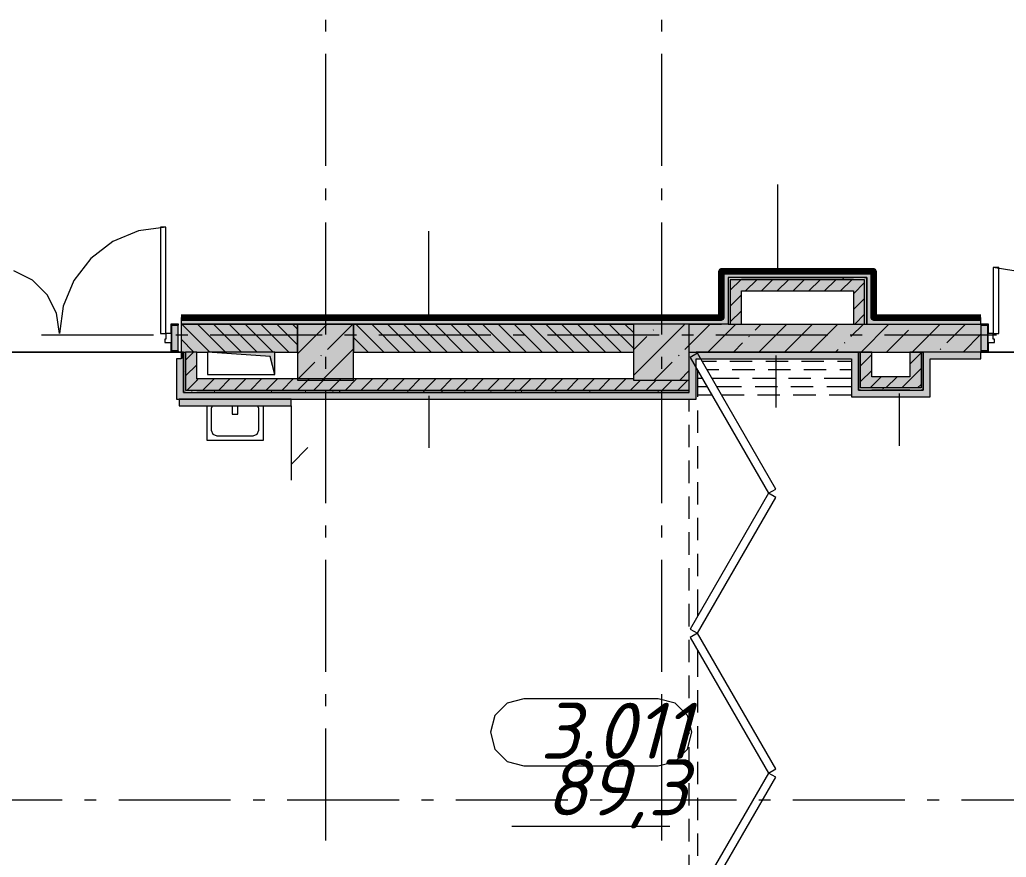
# Model space of a CAD drawing. Header units: millimetres. Extents: x -537608 to 253996, y -217170 to 186033.
# Drawn here: x -281308 to -272495, y 151760 to 159239 of the extents above; entities that cross this region are included whole.
import ezdxf

# ---------------------------------------------------------------- set-up
doc = ezdxf.new("R2010")
doc.units = ezdxf.units.MM
doc.layers.add('16) Лак 1.6м', color=160, linetype='Continuous', lineweight=90)
doc.layers.add('PDF _Геометрия', color=7, linetype='Continuous')
doc.layers.add('PDF _Текст', color=7, linetype='Continuous')
doc.layers.add('PDF _Сплошная заливка', color=7, linetype='Continuous', true_color=0xffffff)
doc.styles.add('PDF ISOCPEUR Italic', font='isocpeui.ttf')

msp = doc.modelspace()

# ---------------------------------------------------------------- hatches: boundary and pattern name
at = {"layer": 'PDF _Сплошная заливка', "true_color": 0xff7d7d, "transparency": 33554559}
for points in [[(-274980.1844, 156937.9587), (-273740.1865, 156937.9587), (-273740.1865, 156997.9572), (-275040.1829, 156997.9572), (-275040.1829, 156937.9587), (-275018.3907, 156937.9587)], [(-275018.3907, 156521.2545), (-274980.1844, 156521.2545), (-274980.1844, 156937.9587), (-275040.1829, 156937.9587), (-275040.1829, 156521.2545)], [(-273876.1843, 156211.2551), (-273816.1858, 156211.2551), (-273816.1858, 156271.2536), (-275266.1827, 156271.2536), (-275266.1827, 156211.2551), (-275018.3907, 156211.2551)], [(-275266.1827, 155851.2554), (-275266.1827, 155911.2539), (-279846.1822, 155911.2539), (-279846.1822, 155851.2554), (-278357.8713, 155851.2554)]]:
    msp.add_hatch(color=11, dxfattribs=at).paths.add_polyline_path(points)
at = {"layer": 'PDF _Сплошная заливка', "transparency": 33554559}
for points in [[(-274860.1831, 156917.9577), (-273760.1831, 156917.9577), (-273760.1831, 156937.9587), (-274960.1834, 156937.9587), (-274960.1834, 156917.9577)], [(-273860.1835, 156521.2545), (-273760.1831, 156521.2545), (-273760.1831, 156917.9577), (-273860.1835, 156917.9577), (-273860.1835, 156817.9574)], [(-278826.1818, 156021.2547), (-278326.1798, 156021.2547), (-278326.1798, 156521.2545), (-278826.1818, 156521.2545), (-278826.1818, 156271.2536)], [(-273256.1853, 155951.2536), (-273256.1853, 156271.2536), (-273356.1857, 156271.2536), (-273356.1857, 155951.2536), (-273348.6546, 155951.2536)], [(-273256.1853, 155931.2548), (-273236.1844, 155931.2548), (-273236.1844, 156271.2536), (-273256.1853, 156271.2536), (-273256.1853, 155951.2536)], [(-275326.1855, 155931.2548), (-275326.1855, 156021.2547), (-275826.1832, 156021.2547), (-275826.1832, 156031.2553), (-279726.1853, 156031.2553), (-279726.1853, 155931.2548), (-275826.1832, 155931.2548)], [(-275326.1855, 155911.2539), (-275326.1855, 155931.2548), (-279826.1856, 155931.2548), (-279826.1856, 155911.2539), (-278357.8713, 155911.2539)], [(-273256.1853, 155931.2548), (-273256.1853, 155951.2536), (-273796.1848, 155951.2536), (-273796.1848, 155931.2548), (-273348.6546, 155931.2548)]]:
    msp.add_hatch(color=256, dxfattribs=at).paths.add_polyline_path(points)
at = {"layer": 'PDF _Сплошная заливка', "true_color": 0xff7d7d, "transparency": 33554559}
h = msp.add_hatch(color=11, dxfattribs=at)
h.paths.add_polyline_path([(-275326.1855, 156521.2545), (-275040.1829, 156521.2545), (-275040.1829, 156581.2552), (-279866.73, 156581.2552), (-279866.73, 156521.2545), (-275824.7364, 156521.2545)], flags=0)
h.paths.add_polyline_path([(-282271.5963, 156521.2545), (-281651.1841, 156521.2545), (-281651.1841, 156581.2552), (-282271.5963, 156581.2552)], flags=0)
h.paths.add_polyline_path([(-284036.5963, 156521.2545), (-284036.5963, 156581.2552), (-285516.1834, 156581.2552), (-285516.1834, 156521.2545), (-284326.1857, 156521.2545)], flags=0)
h.paths.add_polyline_path([(-286436.1835, 156521.2545), (-286216.1861, 156521.2545), (-286216.1861, 156581.2552), (-286436.1835, 156581.2552)], flags=0)
h.paths.add_polyline_path([(-288856.1808, 156521.2545), (-288636.1834, 156521.2545), (-288636.1834, 156581.2552), (-288856.1808, 156581.2552)], flags=0)
h.paths.add_polyline_path([(-287936.1807, 156521.2545), (-287136.1862, 156521.2545), (-287136.1862, 156581.2552), (-287936.1807, 156581.2552)], flags=0)
h.paths.add_polyline_path([(-290796.1813, 156521.2545), (-289556.1834, 156521.2545), (-289556.1834, 156581.2552), (-290796.1813, 156581.2552)], flags=0)
at = {"layer": 'PDF _Сплошная заливка', "transparency": 33554559}
h = msp.add_hatch(color=256, dxfattribs=at)
h.paths.add_polyline_path([(-275826.1832, 156271.2536), (-275826.1832, 156521.2545), (-278326.1798, 156521.2545), (-278326.1798, 156271.2536)], flags=0)
h.paths.add_polyline_path([(-281697.3434, 156271.2536), (-281653.182, 156273.2537), (-281653.182, 156521.2545), (-282269.5984, 156518.5052), (-282269.5984, 156271.2536), (-281779.7326, 156271.2536)], flags=0)
h.paths.add_polyline_path([(-279029.5928, 156271.2536), (-278826.1818, 156271.2536), (-278826.1818, 156521.2545), (-279866.73, 156521.2545), (-279866.73, 156271.2536), (-279069.5947, 156271.2536)], flags=0)
h.paths.add_polyline_path([(-285406.1847, 156271.2536), (-284826.179, 156271.2536), (-284826.179, 156521.2545), (-285516.1834, 156521.2545), (-285516.1834, 156271.2536)], flags=0)
h.paths.add_polyline_path([(-284326.1857, 156271.2536), (-284036.5963, 156271.2536), (-284036.5963, 156521.2545), (-284326.1857, 156521.2545), (-284326.1857, 156292.5463)], flags=0)
h.paths.add_polyline_path([(-286386.1833, 156271.2536), (-286216.1861, 156271.2536), (-286216.1861, 156521.2545), (-286436.1835, 156521.2545), (-286436.1835, 156271.2536)], flags=0)
h.paths.add_polyline_path([(-287136.1862, 156271.2536), (-287136.1862, 156521.2545), (-287326.18, 156521.2545), (-287326.18, 156271.2536)], flags=0)
h = msp.add_hatch(color=256, dxfattribs=at)
h.paths.add_polyline_path([(-269826.1859, 156271.2536), (-269826.1859, 156521.2545), (-270959.1863, 156518.9293), (-270959.1863, 156271.2536), (-270009.1741, 156271.2536)], flags=0)
h.paths.add_polyline_path([(-272721.185, 156271.2536), (-272723.1829, 156521.2545), (-275326.1855, 156521.2545), (-275326.1855, 156271.2536), (-272723.1829, 156271.2536)], flags=0)
at = {"layer": 'PDF _Сплошная заливка', "true_color": 0xff7d7d, "transparency": 33554559}
h = msp.add_hatch(color=11, dxfattribs=at)
h.paths.add_polyline_path([(-247826.1916, 156521.2545), (-247576.1907, 156521.2545), (-247576.1907, 156581.2552), (-249086.1905, 156581.2552), (-249086.1905, 156529.2549), (-249081.1913, 156529.2549), (-249081.1913, 156521.2545), (-248302.5757, 156521.2545)], flags=0)
h.paths.add_polyline_path([(-251642.052, 156521.2545), (-250241.1898, 156521.2545), (-250241.1898, 156529.2549), (-250236.1906, 156529.2549), (-250236.1906, 156581.2552), (-253701.1885, 156581.2552), (-253701.1885, 156521.2545), (-253311.7923, 156521.2545)], flags=0)
h.paths.add_polyline_path([(-256651.2687, 156521.2545), (-255461.1891, 156521.2545), (-255461.1891, 156581.2552), (-260386.1866, 156581.2552), (-260386.1866, 156521.2545), (-256776.1874, 156521.2545)], flags=0)
h.paths.add_polyline_path([(-261306.1867, 156521.2545), (-261086.185, 156521.2545), (-261086.185, 156581.2552), (-261306.1867, 156581.2552)], flags=0)
h.paths.add_polyline_path([(-262006.1851, 156521.2545), (-262006.1851, 156581.2552), (-262256.186, 156581.2552), (-262256.186, 156521.2545)], flags=0)
h.paths.add_polyline_path([(-263226.1863, 156521.2545), (-262956.1888, 156521.2545), (-262956.1888, 156581.2552), (-263226.1863, 156581.2552)], flags=0)
h.paths.add_polyline_path([(-263926.1847, 156521.2545), (-263926.1847, 156581.2552), (-266401.1857, 156581.2552), (-266401.1857, 156521.2545), (-264999.9617, 156521.2545)], flags=0)
h.paths.add_polyline_path([(-268339.438, 156521.2545), (-268161.1864, 156521.2545), (-268161.1864, 156581.2552), (-270961.1843, 156581.2552), (-270961.1843, 156521.2545), (-268776.1862, 156521.2545)], flags=0)
h.paths.add_polyline_path([(-273348.6546, 156521.2545), (-272721.185, 156521.2545), (-272721.185, 156581.2552), (-273740.1865, 156581.2552), (-273740.1865, 156521.2545)], flags=0)
h = msp.add_hatch(color=11, dxfattribs=at)
h.paths.add_polyline_path([(-270806.1845, 156211.2551), (-270746.186, 156211.2551), (-270746.186, 156271.2536), (-270961.1843, 156271.2536), (-270961.1843, 156211.2551)], flags=0)
h.paths.add_polyline_path([(-273176.1859, 156211.2551), (-272721.185, 156211.2551), (-272721.185, 156271.2536), (-273176.1859, 156271.2536)], flags=0)

# ---------------------------------------------------------------- linework, layer by layer
at = {"layer": '16) Лак 1.6м'}
msp.add_lwpolyline([(-279866.73, 156581.2552), (-275040.1829, 156581.2552), (-275040.1829, 156993.1357), (-273680.1837, 156993.1357), (-273680.1837, 156581.2552), (-272721.185, 156581.2552)], dxfattribs=at)
at = {"layer": 'PDF _Геометрия', "color": 253, "lineweight": 9, "true_color": 0xaaaaaa}
for p, q in [((-278576.1808, 159239.255), (-278576.1808, 159133.4223)), ((-275576.1865, 159239.255), (-275576.1865, 159133.4223)), ((-278576.1808, 158933.4215), (-278576.1808, 157933.422)), ((-275576.1865, 158933.4215), (-275576.1865, 157933.422)), ((-278576.1808, 157733.4212), (-278576.1808, 157627.5884)), ((-275576.1865, 157733.4212), (-275576.1865, 157627.5884)), ((-278576.1808, 157427.5877), (-278576.1808, 156427.5882)), ((-275576.1865, 157427.5877), (-275576.1865, 156427.5882)), ((-280112.1151, 156421.2542), (-281112.1103, 156421.2542)), ((-279806.2837, 156421.2542), (-279912.1143, 156421.2542)), ((-278606.2791, 156421.2542), (-279606.283, 156421.2542)), ((-278300.4477, 156421.2542), (-278406.2783, 156421.2542)), ((-277100.4475, 156421.2542), (-278100.447, 156421.2542)), ((-276794.6161, 156421.2542), (-276900.4467, 156421.2542)), ((-275594.6158, 156421.2542), (-276594.6154, 156421.2542)), ((-275288.7801, 156421.2542), (-275394.615, 156421.2542)), ((-274088.7798, 156421.2542), (-275088.7794, 156421.2542)), ((-273782.9484, 156421.2542), (-273888.7833, 156421.2542)), ((-272582.9482, 156421.2542), (-273582.9477, 156421.2542)), ((-279029.5928, 156271.2536), (-279629.5951, 156271.2536)), ((-279629.5951, 156271.2536), (-279629.5951, 156071.255)), ((-279069.5947, 156231.2539), (-279629.5951, 156271.2536)), ((-279029.5928, 156071.255), (-279029.5928, 156271.2536)), ((-279029.5928, 156071.255), (-279069.5947, 156231.2539)), ((-278576.1808, 156227.5895), (-278576.1808, 156121.7546)), ((-275576.1865, 156227.5895), (-275576.1865, 156121.7546)), ((-279629.5951, 156071.255), (-279029.5928, 156071.255)), ((-278576.1808, 155921.7561), (-278576.1808, 154921.7565)), ((-275576.1865, 155921.7561), (-275576.1865, 154921.7565)), ((-279633.97, 155481.2553), (-279633.97, 155791.2548)), ((-279593.968, 155771.256), (-279585.6921, 155791.2548)), ((-279593.968, 155571.253), (-279593.968, 155771.256)), ((-279408.9691, 155791.2548), (-279408.9691, 155716.2415)), ((-279358.9689, 155716.2415), (-279358.9689, 155791.2548)), ((-279182.2545, 155791.2548), (-279173.9699, 155771.256)), ((-279173.9699, 155771.256), (-279173.9699, 155571.253)), ((-279133.9681, 155791.2548), (-279133.9681, 155481.2553)), ((-279408.9691, 155716.2415), (-279358.9689, 155716.2415)), ((-279579.328, 155535.8994), (-279593.968, 155571.253)), ((-279173.9699, 155571.253), (-279188.6186, 155535.8994)), ((-279133.9681, 155481.2553), (-279633.97, 155481.2553)), ((-279543.9679, 155521.2528), (-279579.328, 155535.8994)), ((-279223.9701, 155521.2528), (-279543.9679, 155521.2528)), ((-279188.6186, 155535.8994), (-279223.9701, 155521.2528)), ((-278576.1808, 154721.7557), (-278576.1808, 154615.9229)), ((-275576.1865, 154721.7557), (-275576.1865, 154615.9229)), ((-278576.1808, 154415.9222), (-278576.1808, 153415.9227)), ((-275576.1865, 154415.9222), (-275576.1865, 153415.9227)), ((-278576.1808, 153215.9219), (-278576.1808, 153110.0891)), ((-276803.482, 153176.174), (-276953.4783, 153135.9827)), ((-275603.4816, 153176.174), (-276803.482, 153176.174)), ((-275453.4811, 153135.9827), (-275603.4816, 153176.174)), ((-275576.1865, 153215.9219), (-275576.1865, 153110.0891)), ((-276953.4783, 153135.9827), (-277063.2875, 153026.1756)), ((-275343.6718, 153026.1756), (-275453.4811, 153135.9827)), ((-277063.2875, 153026.1756), (-277103.4788, 152876.1751)), ((-275303.4805, 152876.1751), (-275343.6718, 153026.1756)), ((-278576.1808, 152910.0884), (-278576.1808, 151910.091)), ((-275576.1865, 152910.0884), (-275576.1865, 151910.091)), ((-277103.4788, 152876.1751), (-277063.2875, 152726.1745)), ((-275343.6718, 152726.1745), (-275303.4805, 152876.1751)), ((-277063.2875, 152726.1745), (-276953.4783, 152616.3674)), ((-275453.4811, 152616.3674), (-275343.6718, 152726.1745)), ((-276953.4783, 152616.3674), (-276803.482, 152576.1761)), ((-276803.482, 152576.1761), (-275603.4816, 152576.1761)), ((-275603.4816, 152576.1761), (-275453.4811, 152616.3674)), ((-280929.5227, 152271.2554), (-281929.5179, 152271.2554)), ((-280623.6913, 152271.2554), (-280729.5219, 152271.2554)), ((-279423.6867, 152271.2554), (-280423.6905, 152271.2554)), ((-279117.8553, 152271.2554), (-279223.6859, 152271.2554)), ((-277917.8507, 152271.2554), (-278917.8545, 152271.2554)), ((-277612.0193, 152271.2554), (-277717.8585, 152271.2554)), ((-276412.0234, 152271.2554), (-277412.0228, 152271.2554)), ((-276106.1877, 152271.2554), (-276212.0226, 152271.2554)), ((-274906.1874, 152271.2554), (-275906.1869, 152271.2554)), ((-274600.356, 152271.2554), (-274706.1866, 152271.2554)), ((-273400.3557, 152271.2554), (-274400.3552, 152271.2554)), ((-273094.52, 152271.2554), (-273200.355, 152271.2554)), ((-271894.524, 152271.2554), (-272894.5236, 152271.2554)), ((-276912.5204, 152038.1401), (-275499.6059, 152038.1401))]:
    msp.add_line(p, q, dxfattribs=at)
at = {"layer": 'PDF _Геометрия', "lineweight": 9}
for p, q in [((-274534.6866, 156967.958), (-274534.6866, 157767.9589)), ((-280247.0622, 157353.8834), (-280476.1795, 157258.9791)), ((-280001.1863, 157386.2531), (-280247.0622, 157353.8834)), ((-280001.1863, 157386.2531), (-280051.1865, 157386.2531)), ((-280051.1865, 157386.2531), (-280051.1865, 156436.2538)), ((-280001.1863, 156436.2538), (-280001.1863, 157386.2531)), ((-277652.8824, 156551.2538), (-277652.8824, 157351.2547)), ((-280476.1795, 157258.9791), (-280672.9337, 157108.0054)), ((-280672.9337, 157108.0054), (-280823.9073, 156911.2535)), ((-281194.3876, 156913.5743), (-281358.8646, 156997.378)), ((-273740.1865, 156997.9572), (-275040.1829, 156997.9572)), ((-275040.1829, 156997.9572), (-275040.1829, 156937.9587)), ((-273680.1837, 156997.9572), (-273740.1865, 156997.9572)), ((-273680.1837, 156581.2552), (-273680.1837, 156997.9572)), ((-272611.1863, 157026.2535), (-272611.1863, 156436.2538)), ((-272561.1861, 157026.2535), (-272611.1863, 157026.2535)), ((-272428.8656, 156997.378), (-272611.1863, 157026.2535)), ((-272561.1861, 156436.2538), (-272561.1861, 157026.2535)), ((-281063.8669, 156783.0472), (-281194.3876, 156913.5743)), ((-280823.9073, 156911.2535), (-280918.8095, 156682.1319)), ((-275040.1829, 156937.9587), (-275040.1829, 156581.2552)), ((-274960.1834, 156937.9587), (-274980.1844, 156937.9587)), ((-274980.1844, 156937.9587), (-274980.1844, 156521.2545)), ((-274960.1834, 156937.9587), (-274980.1844, 156937.9587)), ((-274980.1844, 156937.9587), (-274980.1844, 156521.2545)), ((-274860.1831, 156937.9587), (-274960.1834, 156937.9587)), ((-274960.1834, 156823.5787), (-274865.8065, 156917.9577)), ((-274860.1831, 156917.9577), (-274960.1834, 156917.9577)), ((-274960.1834, 156917.9577), (-274960.1834, 156521.2545)), ((-273860.1835, 156937.9587), (-274860.1831, 156937.9587)), ((-274860.1831, 156937.9587), (-273860.1835, 156937.9587)), ((-273860.1835, 156917.9577), (-274860.1831, 156917.9577)), ((-274824.3837, 156817.9574), (-274724.3834, 156917.9577)), ((-274682.9606, 156817.9574), (-274582.9644, 156917.9577)), ((-274541.5416, 156817.9574), (-274441.5412, 156917.9577)), ((-274400.1184, 156817.9574), (-274300.118, 156917.9577)), ((-274258.6995, 156817.9574), (-274158.6991, 156917.9577)), ((-274117.2763, 156817.9574), (-274017.2759, 156917.9577)), ((-273975.8574, 156817.9574), (-273875.857, 156917.9577)), ((-273760.1831, 156937.9587), (-273860.1835, 156937.9587)), ((-273760.1831, 156917.9577), (-273860.1835, 156917.9577)), ((-273860.1835, 156792.2081), (-273760.1831, 156892.2084)), ((-273760.1831, 156937.9587), (-273740.1865, 156937.9587)), ((-273740.1865, 156937.9587), (-273760.1831, 156937.9587)), ((-273760.1831, 156521.2545), (-273760.1831, 156917.9577)), ((-273740.1865, 156937.9587), (-273740.1865, 156581.2552)), ((-273740.1865, 156581.2552), (-273740.1865, 156937.9587)), ((-280980.0567, 156618.5745), (-281063.8669, 156783.0472)), ((-274960.1834, 156682.1577), (-274860.1831, 156782.1581)), ((-274860.1831, 156521.2545), (-274860.1831, 156817.9574)), ((-274860.1831, 156817.9574), (-273860.1835, 156817.9574)), ((-273860.1835, 156817.9574), (-273860.1835, 156521.2545)), ((-273860.1835, 156650.787), (-273760.1831, 156750.7874)), ((-280951.1813, 156436.2538), (-280980.0567, 156618.5745)), ((-280918.8095, 156682.1319), (-280951.1813, 156436.2538)), ((-274960.1834, 156540.7366), (-274860.1831, 156640.737)), ((-273848.2949, 156521.2545), (-273760.1831, 156609.3663)), ((-279889.1811, 156519.2544), (-279959.1865, 156519.2544)), ((-279959.1865, 156519.2544), (-279959.1865, 156436.2538)), ((-279889.1811, 156511.2541), (-279889.1811, 156519.2544)), ((-275040.1829, 156581.2552), (-279866.73, 156581.2552)), ((-279866.73, 156581.2552), (-279866.73, 156521.2545)), ((-278826.1818, 156521.2545), (-279866.73, 156521.2545)), ((-279866.73, 156521.2545), (-279866.73, 156271.2536)), ((-279866.73, 156521.2545), (-278826.1818, 156521.2545)), ((-279610.8042, 156271.2536), (-279860.8051, 156521.2545)), ((-279469.3809, 156271.2536), (-279719.3819, 156521.2545)), ((-279327.9577, 156271.2536), (-279577.9587, 156521.2545)), ((-279186.5432, 156271.2536), (-279436.5441, 156521.2545)), ((-279045.1199, 156271.2536), (-279295.1209, 156521.2545)), ((-278903.6967, 156271.2536), (-279153.6977, 156521.2545)), ((-278826.1818, 156335.1619), (-279012.2745, 156521.2545)), ((-278826.1818, 156476.5829), (-278870.8512, 156521.2545)), ((-278826.1818, 156255.8363), (-278560.7657, 156521.2545)), ((-278326.1798, 156521.2545), (-278826.1818, 156521.2545)), ((-278826.1818, 156521.2545), (-278826.1818, 156271.2536)), ((-278826.1818, 156271.2536), (-278826.1818, 156521.2545)), ((-278826.1818, 156521.2545), (-278326.1798, 156521.2545)), ((-278558.518, 156295.399), (-278332.6645, 156521.2545)), ((-278326.1798, 156271.2536), (-278326.1798, 156521.2545)), ((-278326.1798, 156521.2545), (-275826.1832, 156521.2545)), ((-275826.1832, 156521.2545), (-278326.1798, 156521.2545)), ((-278326.1798, 156521.2545), (-278326.1798, 156271.2536)), ((-278055.166, 156271.2536), (-278305.1671, 156521.2545)), ((-277913.7515, 156271.2536), (-278163.7524, 156521.2545)), ((-277772.3282, 156271.2536), (-278022.3292, 156521.2545)), ((-277630.9051, 156271.2536), (-277880.906, 156521.2545)), ((-277489.4818, 156271.2536), (-277739.4828, 156521.2545)), ((-277348.0629, 156271.2536), (-277598.0596, 156521.2545)), ((-277206.6398, 156271.2536), (-277456.6407, 156521.2545)), ((-277065.2208, 156271.2536), (-277315.2218, 156521.2545)), ((-276923.7976, 156271.2536), (-277173.7985, 156521.2545)), ((-276782.3787, 156271.2536), (-277032.3797, 156521.2545)), ((-276640.9555, 156271.2536), (-276890.9564, 156521.2545)), ((-276499.5366, 156271.2536), (-276749.5332, 156521.2545)), ((-276358.1134, 156271.2536), (-276608.1144, 156521.2545)), ((-276216.6945, 156271.2536), (-276466.6911, 156521.2545)), ((-276075.2712, 156271.2536), (-276325.2722, 156521.2545)), ((-275933.8481, 156271.2536), (-276183.849, 156521.2545)), ((-275826.1832, 156305.0097), (-276042.4301, 156521.2545)), ((-275826.1832, 156446.4308), (-275901.0069, 156521.2545)), ((-275826.1832, 156518.6538), (-275823.5824, 156521.2545)), ((-275826.1832, 156062.458), (-275367.3888, 156521.2545)), ((-275326.1855, 156521.2545), (-275826.1832, 156521.2545)), ((-275826.1832, 156521.2545), (-275826.1832, 156021.2547)), ((-275326.1855, 156334.3588), (-275139.2876, 156521.2545)), ((-275326.1855, 156021.2547), (-275326.1855, 156521.2545)), ((-275040.1829, 156521.2545), (-275326.1855, 156521.2545)), ((-275326.1855, 156521.2545), (-275040.1829, 156521.2545)), ((-275161.1918, 156271.2536), (-274911.1908, 156521.2545)), ((-274980.1844, 156521.2545), (-275040.1829, 156521.2545)), ((-274980.1844, 156521.2545), (-273740.1865, 156521.2545)), ((-274980.1844, 156521.2545), (-274960.1834, 156521.2545)), ((-274960.1834, 156521.2545), (-274860.1831, 156521.2545)), ((-274737.8738, 156466.4748), (-274683.0897, 156521.2545)), ((-274704.9938, 156271.2536), (-274454.9929, 156521.2545)), ((-274476.8927, 156271.2536), (-274226.8961, 156521.2545)), ((-274248.7959, 156271.2536), (-273998.795, 156521.2545)), ((-273882.501, 156409.4495), (-273770.6981, 156521.2545)), ((-273860.1835, 156521.2545), (-273760.1831, 156521.2545)), ((-273792.598, 156271.2536), (-273542.6013, 156521.2545)), ((-273760.1831, 156521.2545), (-273740.1865, 156521.2545)), ((-273740.1865, 156521.2545), (-273740.1865, 156581.2552)), ((-273740.1865, 156581.2552), (-273740.1865, 156521.2545)), ((-273740.1865, 156521.2545), (-272721.185, 156521.2545)), ((-273740.1865, 156521.2545), (-272721.185, 156521.2545)), ((-272721.185, 156581.2552), (-273680.1837, 156581.2552)), ((-273336.4043, 156271.2536), (-273086.4034, 156521.2545)), ((-273027.1326, 156352.4242), (-272858.3023, 156521.2545)), ((-272653.1861, 156519.2544), (-272723.1829, 156519.2544)), ((-272723.1829, 156519.2544), (-272723.1829, 156511.2541)), ((-272721.185, 156521.2545), (-272721.185, 156581.2552)), ((-272653.1861, 156436.2538), (-272653.1861, 156519.2544)), ((-280051.1865, 156436.2538), (-280001.1863, 156436.2538)), ((-280001.1863, 156436.2538), (-280001.1863, 156386.2536)), ((-279951.1861, 156436.2538), (-280001.1863, 156436.2538)), ((-279959.1865, 156436.2538), (-279951.1861, 156436.2538)), ((-279951.1861, 156436.2538), (-279951.1861, 156511.2541)), ((-279951.1861, 156511.2541), (-279889.1811, 156511.2541)), ((-279891.1876, 156511.2541), (-279951.1861, 156511.2541)), ((-279951.1861, 156511.2541), (-279951.1861, 156281.254)), ((-279951.1861, 156356.2544), (-279951.1861, 156436.2538)), ((-279891.1876, 156281.254), (-279891.1876, 156511.2541)), ((-275650.2653, 156466.4748), (-275645.5245, 156471.2156)), ((-273564.5012, 156271.2536), (-273369.28, 156466.4748)), ((-272880.2065, 156271.2536), (-272721.185, 156430.2751)), ((-272723.1829, 156511.2541), (-272661.1864, 156511.2541)), ((-272661.1864, 156511.2541), (-272721.185, 156511.2541)), ((-272721.185, 156511.2541), (-272721.185, 156281.254)), ((-272661.1864, 156511.2541), (-272661.1864, 156436.2538)), ((-272661.1864, 156281.254), (-272661.1864, 156511.2541)), ((-272611.1863, 156436.2538), (-272661.1864, 156436.2538)), ((-272661.1864, 156436.2538), (-272661.1864, 156356.2544)), ((-272661.1864, 156436.2538), (-272653.1861, 156436.2538)), ((-272611.1863, 156436.2538), (-272561.1861, 156436.2538)), ((-272611.1863, 156386.2536), (-272611.1863, 156436.2538)), ((-280001.1863, 156386.2536), (-280011.1846, 156386.2536)), ((-280011.1846, 156386.2536), (-280011.1846, 156356.2544)), ((-280011.1846, 156356.2544), (-279951.1861, 156356.2544)), ((-279951.1861, 156356.2544), (-279959.1865, 156356.2544)), ((-279959.1865, 156356.2544), (-279959.1865, 156273.2537)), ((-279951.1861, 156281.254), (-279951.1861, 156356.2544)), ((-279752.2273, 156271.2536), (-279866.73, 156385.7584)), ((-278196.5893, 156271.2536), (-278326.1798, 156400.8463)), ((-275826.1832, 156290.5548), (-275707.2885, 156409.4495)), ((-274933.0907, 156271.2536), (-274851.92, 156352.4242)), ((-274794.8969, 156409.4495), (-274790.1561, 156414.1903)), ((-273939.5285, 156352.4242), (-273934.7877, 156357.1672)), ((-272661.1864, 156356.2544), (-272601.1837, 156356.2544)), ((-272653.1861, 156356.2544), (-272661.1864, 156356.2544)), ((-272661.1864, 156356.2544), (-272661.1864, 156281.254)), ((-272653.1861, 156273.2537), (-272653.1861, 156356.2544)), ((-272601.1837, 156386.2536), (-272611.1863, 156386.2536)), ((-272601.1837, 156356.2544), (-272601.1837, 156386.2536)), ((-279959.1865, 156273.2537), (-279889.1811, 156273.2537)), ((-279889.1811, 156281.254), (-279951.1861, 156281.254)), ((-279951.1861, 156281.254), (-279891.1876, 156281.254)), ((-279889.1811, 156273.2537), (-279889.1811, 156281.254)), ((-279866.73, 156271.2536), (-279846.1822, 156271.2536)), ((-279846.1822, 156271.2536), (-279866.73, 156271.2536)), ((-279866.73, 156271.2536), (-279866.73, 156211.2551)), ((-279846.1822, 156271.2536), (-279826.1856, 156271.2536)), ((-279846.1822, 156211.2551), (-279846.1822, 156271.2536)), ((-279846.1822, 156271.2536), (-279846.1822, 155911.2539)), ((-279826.1856, 156200.219), (-279755.1468, 156271.2536)), ((-279726.1853, 156271.2536), (-279826.1856, 156271.2536)), ((-279826.1856, 156271.2536), (-279826.1856, 155931.2548)), ((-279726.1853, 156031.2553), (-279726.1853, 156271.2536)), ((-279726.1853, 156271.2536), (-279629.5951, 156271.2536)), ((-279029.5928, 156271.2536), (-278826.1818, 156271.2536)), ((-278826.1818, 156271.2536), (-278826.1818, 156021.2547)), ((-278604.5653, 156021.2547), (-278326.1798, 156299.6381)), ((-278326.1798, 156021.2547), (-278326.1798, 156271.2536)), ((-278326.1798, 156271.2536), (-275826.1832, 156271.2536)), ((-275365.1411, 156295.399), (-275326.1855, 156334.3588)), ((-275326.1855, 156271.2536), (-275266.1827, 156271.2536)), ((-275254.5266, 156260.2003), (-275319.477, 156222.6937)), ((-275266.1827, 156271.2536), (-273816.1858, 156271.2536)), ((-273816.1858, 156271.2536), (-275266.1827, 156271.2536)), ((-274554.3819, 155047.8506), (-275254.5266, 156260.2003)), ((-274020.6991, 156271.2536), (-273996.5516, 156295.399)), ((-273816.1858, 156271.2536), (-273236.1844, 156271.2536)), ((-273796.1848, 156271.2536), (-273816.1858, 156271.2536)), ((-273816.1858, 156271.2536), (-273816.1858, 156211.2551)), ((-273816.1858, 156211.2551), (-273816.1858, 156271.2536)), ((-273696.1844, 156271.2536), (-273796.1848, 156271.2536)), ((-273796.1848, 155951.2536), (-273796.1848, 156271.2536)), ((-273796.1848, 156149.1014), (-273696.1844, 156249.1019)), ((-273696.1844, 156051.254), (-273696.1844, 156271.2536)), ((-273256.1853, 156271.2536), (-273356.1857, 156271.2536)), ((-273356.1857, 156271.2536), (-273356.1857, 156051.254)), ((-273356.1857, 156164.8374), (-273256.1853, 156264.8378)), ((-273236.1844, 156271.2536), (-273256.1853, 156271.2536)), ((-273256.1853, 156271.2536), (-273256.1853, 155951.2536)), ((-273236.1844, 155931.2548), (-273236.1844, 156271.2536)), ((-273176.1859, 156271.2536), (-273236.1844, 156271.2536)), ((-273236.1844, 156271.2536), (-273236.1844, 155931.2548)), ((-272721.185, 156271.2536), (-273176.1859, 156271.2536)), ((-272721.185, 156271.2536), (-273176.1859, 156271.2536)), ((-273084.16, 156295.399), (-273079.4149, 156300.1419)), ((-272723.1829, 156281.254), (-272723.1829, 156273.2537)), ((-272661.1864, 156281.254), (-272723.1829, 156281.254)), ((-272723.1829, 156273.2537), (-272653.1861, 156273.2537)), ((-272721.185, 156281.254), (-272661.1864, 156281.254)), ((-272721.185, 156211.2551), (-272721.185, 156271.2536)), ((-279866.73, 156211.2551), (-279906.1807, 156211.2551)), ((-279906.1807, 156211.2551), (-279906.1807, 155851.2554)), ((-279846.1822, 155911.2539), (-279846.1822, 156211.2551)), ((-278826.1818, 156027.7373), (-278672.5728, 156181.3505)), ((-278615.5454, 156238.3758), (-278610.8003, 156243.1166)), ((-275639.2896, 156021.2547), (-275479.1917, 156181.3505)), ((-275422.1685, 156238.3758), (-275417.4277, 156243.1166)), ((-275319.477, 156222.6937), (-274619.3278, 155010.3419)), ((-275266.1827, 155911.2539), (-275266.1827, 156211.2551)), ((-275266.1827, 156211.2551), (-273876.1843, 156211.2551)), ((-275084.0514, 156186.4251), (-275211.924, 156186.4251)), ((-274764.0537, 156186.4251), (-274964.0545, 156186.4251)), ((-274444.0516, 156186.4251), (-274644.0524, 156186.4251)), ((-274553.5336, 156241.2543), (-274553.5336, 155775.1054)), ((-274124.0538, 156186.4251), (-274324.0546, 156186.4251)), ((-273876.1843, 156186.4251), (-274004.0525, 156186.4251)), ((-273876.1843, 156211.2551), (-273876.1843, 155871.2542)), ((-273816.1858, 155931.2548), (-273816.1858, 156211.2551)), ((-273816.1858, 156211.2551), (-273816.1858, 155931.2548)), ((-273176.1859, 155931.2548), (-273176.1859, 156211.2551)), ((-273176.1859, 156211.2551), (-272721.185, 156211.2551)), ((-279826.1856, 156058.798), (-279726.1853, 156158.7983)), ((-275411.1884, 156021.2547), (-275326.1855, 156106.2598)), ((-275251.1853, 155870.3435), (-275251.1853, 156104.4406)), ((-275062.3971, 156111.4248), (-275168.6066, 156111.4248)), ((-274742.395, 156111.4248), (-274942.3958, 156111.4248)), ((-274422.3972, 156111.4248), (-274622.3979, 156111.4248)), ((-274102.3951, 156111.4248), (-274302.3958, 156111.4248)), ((-273876.1843, 156111.4248), (-273982.3981, 156111.4248)), ((-273796.1848, 156007.6804), (-273696.1844, 156107.6808)), ((-273356.1857, 156023.4163), (-273256.1853, 156123.4167)), ((-279812.3034, 155931.2548), (-279726.1853, 156017.3773)), ((-279726.1853, 156017.3773), (-279712.303, 156031.2553)), ((-275826.1832, 156031.2553), (-279726.1853, 156031.2553)), ((-279670.8888, 155931.2548), (-279570.8884, 156031.2553)), ((-279529.4656, 155931.2548), (-279429.4652, 156031.2553)), ((-279388.0424, 155931.2548), (-279288.0419, 156031.2553)), ((-279246.6191, 155931.2548), (-279146.6188, 156031.2553)), ((-279105.196, 155931.2548), (-279005.1956, 156031.2553)), ((-278963.7813, 155931.2548), (-278863.781, 156031.2553)), ((-278826.1818, 156021.2547), (-278326.1798, 156021.2547)), ((-278822.3581, 155931.2548), (-278722.3578, 156031.2553)), ((-278680.935, 155931.2548), (-278580.9345, 156031.2553)), ((-278539.5117, 155931.2548), (-278439.5114, 156031.2553)), ((-278398.0885, 155931.2548), (-278298.0967, 156031.2553)), ((-278330.4255, 156067.3021), (-278326.1798, 156071.5413)), ((-278256.6739, 155931.2548), (-278156.6735, 156031.2553)), ((-278115.2507, 155931.2548), (-278015.2503, 156031.2553)), ((-277973.8275, 155931.2548), (-277873.8271, 156031.2553)), ((-277832.4043, 155931.2548), (-277732.4039, 156031.2553)), ((-277690.9897, 155931.2548), (-277590.9893, 156031.2553)), ((-277549.5664, 155931.2548), (-277449.5661, 156031.2553)), ((-277408.1433, 155931.2548), (-277308.1429, 156031.2553)), ((-277266.72, 155931.2548), (-277166.724, 156031.2553)), ((-277125.3011, 155931.2548), (-277025.3008, 156031.2553)), ((-276983.8779, 155931.2548), (-276883.8775, 156031.2553)), ((-276842.459, 155931.2548), (-276742.4587, 156031.2553)), ((-276701.0358, 155931.2548), (-276601.0354, 156031.2553)), ((-276559.6169, 155931.2548), (-276459.6165, 156031.2553)), ((-276418.1937, 155931.2548), (-276318.1933, 156031.2553)), ((-276276.7748, 155931.2548), (-276176.7744, 156031.2553)), ((-276135.3516, 155931.2548), (-276035.3512, 156031.2553)), ((-275993.9284, 155931.2548), (-275893.9323, 156031.2553)), ((-275852.5095, 155931.2548), (-275762.5074, 156021.2547)), ((-275826.1832, 156021.2547), (-275326.1855, 156021.2547)), ((-275711.0863, 155931.2548), (-275621.0885, 156021.2547)), ((-275569.6673, 155931.2548), (-275479.6653, 156021.2547)), ((-275428.2442, 155931.2548), (-275338.2464, 156021.2547)), ((-275326.1855, 155931.2548), (-275326.1855, 156021.2547)), ((-275211.9024, 156036.4245), (-275251.1853, 156036.4245)), ((-274880.7394, 156036.4245), (-275125.2934, 156036.4245)), ((-274560.7417, 156036.4245), (-274760.7382, 156036.4245)), ((-274240.7396, 156036.4245), (-274440.7403, 156036.4245)), ((-273876.1843, 156036.4245), (-274120.7382, 156036.4245)), ((-273696.1844, 155966.2576), (-273611.1901, 156051.254)), ((-273356.1857, 156051.254), (-273696.1844, 156051.254)), ((-273569.7673, 155951.2536), (-273469.7669, 156051.254)), ((-273428.3484, 155951.2536), (-273356.1857, 156023.4163)), ((-279826.1856, 155911.2539), (-279846.1822, 155911.2539)), ((-279846.1822, 155911.2539), (-279826.1856, 155911.2539)), ((-279826.1856, 155931.2548), (-279726.1853, 155931.2548)), ((-279826.1856, 155911.2539), (-279726.1853, 155911.2539)), ((-279726.1853, 155931.2548), (-275326.1855, 155931.2548)), ((-279726.1853, 155911.2539), (-275326.1855, 155911.2539)), ((-275326.1855, 155911.2539), (-279726.1853, 155911.2539)), ((-275326.1855, 155911.2539), (-275326.1855, 155931.2548)), ((-275266.1827, 155851.2554), (-275266.1827, 155911.2539)), ((-275168.5894, 155961.4242), (-275251.1853, 155961.4242)), ((-274859.0851, 155961.4242), (-275081.9803, 155961.4242)), ((-274539.083, 155961.4242), (-274739.0837, 155961.4242)), ((-274219.0852, 155961.4242), (-274419.0816, 155961.4242)), ((-273876.1843, 155961.4242), (-274099.0838, 155961.4242)), ((-273796.1848, 155931.2548), (-273816.1858, 155931.2548)), ((-273816.1858, 155931.2548), (-273796.1848, 155931.2548)), ((-273696.1844, 155951.2536), (-273796.1848, 155951.2536)), ((-273796.1848, 155931.2548), (-273696.1844, 155931.2548)), ((-273711.1905, 155951.2536), (-273696.1844, 155966.2576)), ((-273356.1857, 155951.2536), (-273696.1844, 155951.2536)), ((-273696.1844, 155931.2548), (-273356.1857, 155931.2548)), ((-273356.1857, 155931.2548), (-273696.1844, 155931.2548)), ((-273452.8404, 155901.2535), (-273452.8404, 155435.1046)), ((-273256.1853, 155951.2536), (-273356.1857, 155951.2536)), ((-273356.1857, 155931.2548), (-273256.1853, 155931.2548)), ((-273286.9252, 155951.2536), (-273256.1853, 155981.9935)), ((-273256.1853, 155931.2548), (-273236.1844, 155931.2548)), ((-273236.1844, 155931.2548), (-273256.1853, 155931.2548)), ((-273176.1859, 155871.2542), (-273176.1859, 155931.2548)), ((-279906.1807, 155851.2554), (-279846.1822, 155851.2554)), ((-278883.9756, 155851.2554), (-279883.9709, 155851.2554)), ((-279883.9709, 155851.2554), (-279883.9709, 155791.2548)), ((-279846.1822, 155851.2554), (-275266.1827, 155851.2554)), ((-278883.9756, 155791.2548), (-278883.9756, 155851.2554)), ((-277653.2957, 155881.2547), (-277653.2957, 155415.1036)), ((-275326.1855, 155741.6571), (-275326.1855, 155852.0606)), ((-275125.2762, 155886.4239), (-275251.1853, 155886.4239)), ((-274837.4264, 155886.4239), (-275038.6672, 155886.4239)), ((-274517.4285, 155886.4239), (-274717.425, 155886.4239)), ((-274197.4264, 155886.4239), (-274397.4272, 155886.4239)), ((-273876.1843, 155886.4239), (-274077.4252, 155886.4239)), ((-273876.1843, 155871.2542), (-273816.1858, 155871.2542)), ((-273816.1858, 155871.2542), (-273176.1859, 155871.2542)), ((-279883.9709, 155791.2548), (-278883.9756, 155791.2548)), ((-278883.9756, 155791.2548), (-278883.9756, 155267.9363)), ((-275251.1853, 155550.3436), (-275251.1853, 155750.3422)), ((-275326.1855, 155421.6572), (-275326.1855, 155621.658)), ((-275251.1853, 155230.3436), (-275251.1853, 155430.3422)), ((-275326.1855, 155101.6573), (-275326.1855, 155301.6581)), ((-278883.9756, 155267.9363), (-278883.9756, 155127.9384)), ((-275251.1853, 154910.3437), (-275251.1853, 155110.3423)), ((-274619.3278, 155010.3419), (-274554.3819, 155047.8506)), ((-275326.1855, 154781.6574), (-275326.1855, 154981.6581)), ((-274619.3278, 155010.3419), (-275319.477, 153797.9923)), ((-275254.5266, 153760.4835), (-274554.3819, 154972.8353)), ((-274554.3819, 154972.8353), (-274619.3278, 155010.3419)), ((-275251.1853, 154590.3437), (-275251.1853, 154790.3424)), ((-275326.1855, 154461.6574), (-275326.1855, 154661.6581)), ((-275251.1853, 154270.3438), (-275251.1853, 154470.3424)), ((-275326.1855, 154141.6574), (-275326.1855, 154341.6582)), ((-275251.1853, 153916.2432), (-275251.1853, 154150.3425)), ((-275326.1855, 153821.6575), (-275326.1855, 154021.6583)), ((-275319.477, 153797.9923), (-275254.5266, 153760.4835)), ((-275326.1855, 153501.6576), (-275326.1855, 153701.6584)), ((-275254.5266, 153760.856), (-275319.477, 153723.3493)), ((-275319.477, 153723.3493), (-274619.3278, 152510.9997)), ((-274554.3819, 152548.5063), (-275254.5266, 153760.856)), ((-275251.1853, 153755.0666), (-275251.1853, 153766.275)), ((-275251.1853, 153371.5244), (-275251.1853, 153605.0984)), ((-275326.1855, 153181.6577), (-275326.1855, 153381.6584)), ((-275251.1853, 153051.5245), (-275251.1853, 153251.5253)), ((-275326.1855, 152861.6577), (-275326.1855, 153061.6584)), ((-275251.1853, 152731.5246), (-275251.1853, 152931.5254)), ((-275326.1855, 152541.6577), (-275326.1855, 152741.6585)), ((-275251.1853, 152411.5247), (-275251.1853, 152611.5254)), ((-274619.3278, 152510.9997), (-274554.3819, 152548.5063)), ((-274619.3278, 152512.0525), (-275319.477, 151299.7029)), ((-275254.5266, 151262.1941), (-274554.3819, 152474.5438)), ((-274554.3819, 152474.5438), (-274619.3278, 152512.0525)), ((-275326.1855, 152221.6578), (-275326.1855, 152421.6586)), ((-275251.1853, 152091.5247), (-275251.1853, 152291.5255)), ((-275326.1855, 151901.66), (-275326.1855, 152101.6587)), ((-275251.1853, 151771.5269), (-275251.1853, 151971.5255)), ((-275326.1855, 151581.6601), (-275326.1855, 151781.6587))]:
    msp.add_line(p, q, dxfattribs=at)
at = {"layer": 'PDF _Геометрия', "color": 8, "lineweight": 9, "true_color": 0x787878}
for p, q in [((-273951.3999, 156927.4652), (-273954.7498, 156921.6587)), ((-273779.7836, 156941.8125), (-273773.0793, 156941.8125)), ((-279827.6496, 156096.6921), (-279831.0083, 156090.8856)), ((-279774.1875, 155925.8122), (-279767.4789, 155925.8122)), ((-279570.9832, 155925.8122), (-279564.2745, 155925.8122)), ((-279062.9808, 155925.8122), (-279056.2808, 155925.8122)), ((-278758.1829, 155925.8122), (-278751.4743, 155925.8122)), ((-278507.0624, 155919.616), (-278510.421, 155925.4247)), ((-278453.385, 155925.8122), (-278446.6764, 155925.8122)), ((-277928.7704, 155931.2548), (-277928.8049, 155931.1903)), ((-277843.7805, 155925.8122), (-277837.0805, 155925.8122)), ((-277698.68, 155923.3858), (-277702.03, 155917.5793)), ((-277538.9825, 155925.8122), (-277532.2825, 155925.8122)), ((-277335.7825, 155925.8122), (-277329.0782, 155925.8122)), ((-277095.6076, 155913.2993), (-277098.9576, 155919.1057)), ((-276879.563, 155919.7387), (-276882.913, 155913.93)), ((-276827.7845, 155925.8122), (-276821.0802, 155925.8122)), ((-276522.9823, 155925.8122), (-276516.278, 155925.8122)), ((-276218.1843, 155925.8122), (-276211.48, 155925.8122)), ((-275608.5841, 155925.8122), (-275601.8798, 155925.8122)), ((-273592.3604, 155941.5007), (-273595.7147, 155947.3073))]:
    msp.add_line(p, q, dxfattribs=at)
at = {"layer": 'PDF _Геометрия', "color": 9, "lineweight": 9, "true_color": 0xc0c0c0}
for p, q in [((-281651.1841, 156271.2536), (-279866.73, 156271.2536)), ((-279866.73, 156271.2536), (-281651.1841, 156271.2536)), ((-272721.185, 156271.2536), (-270961.1843, 156271.2536)), ((-270961.1843, 156271.2536), (-272721.185, 156271.2536))]:
    msp.add_line(p, q, dxfattribs=at)
at = {"layer": 'PDF _Геометрия', "lineweight": 20}
msp.add_line((-278733.9751, 155417.9369), (-278883.9756, 155267.9363), dxfattribs=at)
at = {"layer": 'PDF _Сплошная заливка', "color": 11, "lineweight": 35, "true_color": 0xff7d7d, "transparency": 33554559}
for points in [[(-273680.1837, 156581.2552), (-273680.1837, 156997.9572), (-273740.1865, 156581.2552), (-273740.1865, 156997.9572)], [(-279846.1822, 156211.2551), (-279846.1822, 156271.2536), (-279866.73, 156211.2551), (-279866.73, 156271.2536)], [(-275266.1827, 155911.2539), (-275266.1827, 156271.2536), (-275326.1855, 155911.2539), (-275326.1855, 156271.2536)], [(-273176.1859, 155931.2548), (-273176.1859, 156271.2536), (-273236.1844, 155931.2548), (-273236.1844, 156271.2536)], [(-279846.1822, 155851.2554), (-279846.1822, 156211.2551), (-279906.1807, 155851.2554), (-279906.1807, 156211.2551)], [(-273816.1858, 155871.2542), (-273816.1858, 156211.2551), (-273876.1843, 155871.2542), (-273876.1843, 156211.2551)], [(-273816.1858, 155871.2542), (-273176.1859, 155871.2542), (-273816.1858, 155931.2548), (-273176.1859, 155931.2548)]]:
    msp.add_solid(points, dxfattribs=at)
at = {"layer": 'PDF _Сплошная заливка', "lineweight": 35, "transparency": 33554559}
for points in [[(-274980.1844, 156521.2545), (-274960.1834, 156521.2545), (-274980.1844, 156937.9587), (-274960.1834, 156937.9587)], [(-274860.1831, 156521.2545), (-274860.1831, 156917.9577), (-274960.1834, 156521.2545), (-274960.1834, 156917.9577)], [(-273860.1835, 156817.9574), (-273860.1835, 156917.9577), (-274860.1831, 156817.9574), (-274860.1831, 156917.9577)], [(-273740.1865, 156521.2545), (-273740.1865, 156937.9587), (-273760.1831, 156521.2545), (-273760.1831, 156937.9587)], [(-275826.1832, 156021.2547), (-275326.1855, 156021.2547), (-275826.1832, 156521.2545), (-275326.1855, 156521.2545)], [(-279826.1856, 155911.2539), (-279826.1856, 156271.2536), (-279846.1822, 155911.2539), (-279846.1822, 156271.2536)], [(-279826.1856, 155931.2548), (-279726.1853, 155931.2548), (-279826.1856, 156271.2536), (-279726.1853, 156271.2536)], [(-273796.1848, 155931.2548), (-273796.1848, 156271.2536), (-273816.1858, 155931.2548), (-273816.1858, 156271.2536)], [(-273796.1848, 155951.2536), (-273696.1844, 155951.2536), (-273796.1848, 156271.2536), (-273696.1844, 156271.2536)], [(-273356.1857, 155951.2536), (-273356.1857, 156051.254), (-273696.1844, 155951.2536), (-273696.1844, 156051.254)]]:
    msp.add_solid(points, dxfattribs=at)
at = {"layer": 'PDF _Сплошная заливка', "color": 7, "lineweight": 35, "true_color": 0xf4f4f4, "transparency": 33554559}
for points in [[(-279891.1876, 156281.254), (-279891.1876, 156511.2541), (-279951.1861, 156281.254), (-279951.1861, 156511.2541)], [(-272661.1864, 156281.254), (-272661.1864, 156511.2541), (-272721.185, 156281.254), (-272721.185, 156511.2541)]]:
    msp.add_solid(points, dxfattribs=at)
at = {"layer": 'PDF _Сплошная заливка', "color": 254, "lineweight": 35, "true_color": 0xe2e2e2, "transparency": 33554559}
msp.add_solid([(-279029.5928, 156071.255), (-279029.5928, 156271.2536), (-279069.5947, 156231.2539), (-279629.5951, 156271.2536)], dxfattribs=at)
at = {"layer": 'PDF _Сплошная заливка', "color": 63, "lineweight": 35, "true_color": 0xbce362, "transparency": 33554559}
msp.add_solid([(-278883.9756, 155791.2548), (-278883.9756, 155851.2554), (-279883.9709, 155791.2548), (-279883.9709, 155851.2554)], dxfattribs=at)

# ---------------------------------------------------------------- texts
at = {"layer": 'PDF _Текст', "char_height": 500, "attachment_point": 4, "style": 'PDF ISOCPEUR Italic'}
for s, insert in [('3.011', (-276658.8121, 152889.4652)), ('89,3', (-276611.8088, 152325.5158))]:
    msp.add_mtext(s, dxfattribs=dict(at, insert=insert))

doc.saveas('drawing.dxf')
